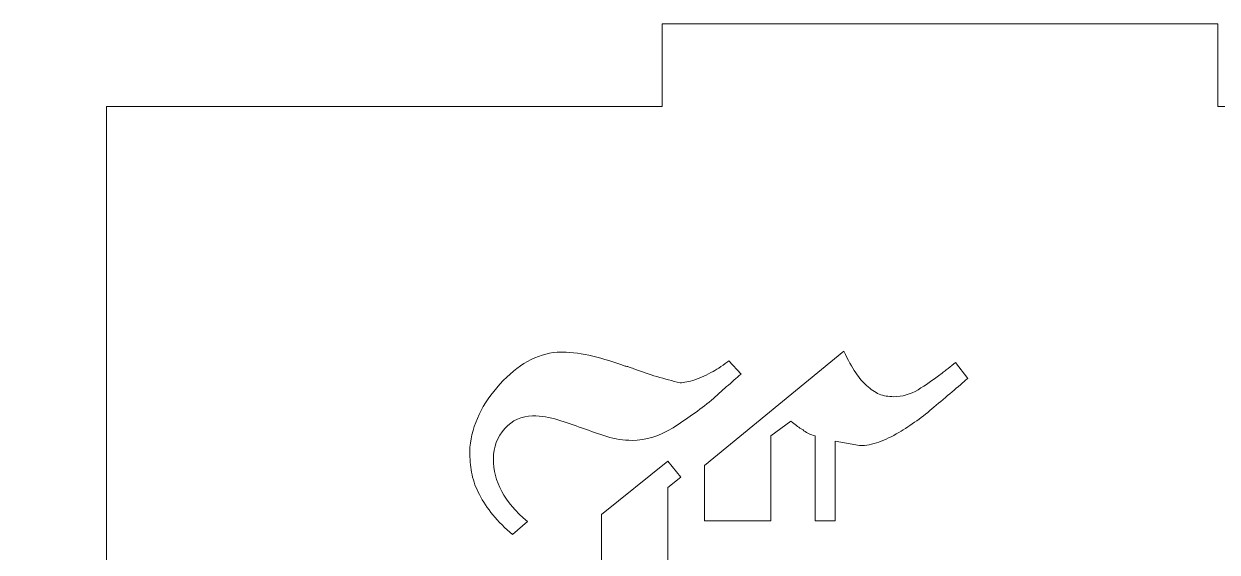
# Model space of a CAD drawing. Header units: millimetres. Extents: x -1983 to 1983, y -412 to 412.
# Drawn here: x -1982.64 to -1939.27, y 64.55 to 83.73 of the extents above; entities that cross this region are included whole.
import ezdxf

# ---------------------------------------------------------------- set-up
doc = ezdxf.new("R2010")
doc.units = ezdxf.units.MM
doc.header["$MEASUREMENT"] = 0
doc.layers.add('Camada 1', color=7, linetype='Continuous')

msp = doc.modelspace()

# ---------------------------------------------------------------- linework, layer by layer
at = {"layer": 'Camada 1', "color": 250, "lineweight": 9}
for points, knots in [([(-1919.0411, -23.2674), (-1919.0411, -23.2674), (-1898.8411, -23.2674), (-1898.8411, -23.2674), (-1898.8411, -23.2674), (-1898.8411, -23.2674), (-1898.8411, -20.2674), (-1898.8411, -20.2674), (-1898.8411, -20.2674), (-1898.8411, -20.2674), (-1878.6411, -20.2674), (-1878.6411, -20.2674), (-1878.6411, -20.2674), (-1878.6411, -20.2674), (-1878.6411, -0.0674), (-1878.6411, -0.0674), (-1878.6411, -0.0674), (-1878.6411, -0.0674), (-1875.6411, -0.0674), (-1875.6411, -0.0674), (-1875.6411, -0.0674), (-1875.6411, -0.0674), (-1875.6411, 20.1326), (-1875.6411, 20.1326), (-1875.6411, 20.1326), (-1875.6411, 20.1326), (-1878.6411, 20.1326), (-1878.6411, 20.1326), (-1878.6411, 20.1326), (-1878.6411, 20.1326), (-1878.6411, 40.3326), (-1878.6411, 40.3326), (-1878.6411, 40.3326), (-1878.6411, 40.3326), (-1875.6411, 40.3326), (-1875.6411, 40.3326), (-1875.6411, 40.3326), (-1875.6411, 40.3326), (-1875.6411, 60.5326), (-1875.6411, 60.5326), (-1875.6411, 60.5326), (-1875.6411, 60.5326), (-1878.6411, 60.5326), (-1878.6411, 60.5326), (-1878.6411, 60.5326), (-1878.6411, 60.5326), (-1878.6411, 80.7326), (-1878.6411, 80.7326), (-1878.6411, 80.7326), (-1878.6411, 80.7326), (-1898.8411, 80.7326), (-1898.8411, 80.7326), (-1898.8411, 80.7326), (-1898.8411, 80.7326), (-1898.8411, 83.7326), (-1898.8411, 83.7326), (-1898.8411, 83.7326), (-1898.8411, 83.7326), (-1919.0411, 83.7326), (-1919.0411, 83.7326), (-1919.0411, 83.7326), (-1919.0411, 83.7326), (-1919.0411, 80.7326), (-1919.0411, 80.7326), (-1919.0411, 80.7326), (-1919.0411, 80.7326), (-1939.2411, 80.7326), (-1939.2411, 80.7326), (-1939.2411, 80.7326), (-1939.2411, 80.7326), (-1939.2411, 83.7326), (-1939.2411, 83.7326), (-1939.2411, 83.7326), (-1939.2411, 83.7326), (-1959.4411, 83.7326), (-1959.4411, 83.7326), (-1959.4411, 83.7326), (-1959.4411, 83.7326), (-1959.4411, 80.7326), (-1959.4411, 80.7326), (-1959.4411, 80.7326), (-1959.4411, 80.7326), (-1979.6411, 80.7326), (-1979.6411, 80.7326), (-1979.6411, 80.7326), (-1979.6411, 80.7326), (-1979.6411, 60.5326), (-1979.6411, 60.5326), (-1979.6411, 60.5326), (-1979.6411, 60.5326), (-1982.6411, 60.5326), (-1982.6411, 60.5326), (-1982.6411, 60.5326), (-1982.6411, 60.5326), (-1982.6411, 40.3326), (-1982.6411, 40.3326), (-1982.6411, 40.3326), (-1982.6411, 40.3326), (-1979.6411, 40.3326), (-1979.6411, 40.3326), (-1979.6411, 40.3326), (-1979.6411, 40.3326), (-1979.6411, 20.1326), (-1979.6411, 20.1326), (-1979.6411, 20.1326), (-1979.6411, 20.1326), (-1982.6411, 20.1326), (-1982.6411, 20.1326), (-1982.6411, 20.1326), (-1982.6411, 20.1326), (-1982.6411, -0.0674), (-1982.6411, -0.0674), (-1982.6411, -0.0674), (-1982.6411, -0.0674), (-1979.6411, -0.0674), (-1979.6411, -0.0674), (-1979.6411, -0.0674), (-1979.6411, -0.0674), (-1979.6411, -20.2674), (-1979.6411, -20.2674), (-1979.6411, -20.2674), (-1979.6411, -20.2674), (-1959.4411, -20.2674), (-1959.4411, -20.2674), (-1959.4411, -20.2674), (-1959.4411, -20.2674), (-1959.4411, -23.2674), (-1959.4411, -23.2674), (-1959.4411, -23.2674), (-1959.4411, -23.2674), (-1939.2411, -23.2674), (-1939.2411, -23.2674), (-1939.2411, -23.2674), (-1939.2411, -23.2674), (-1939.2411, -20.2674), (-1939.2411, -20.2674), (-1939.2411, -20.2674), (-1939.2411, -20.2674), (-1919.0411, -20.2674), (-1919.0411, -20.2674), (-1919.0411, -20.2674), (-1919.0411, -20.2674), (-1919.0411, -23.2674), (-1919.0411, -23.2674)], [0, 0, 0, 0, 0.027027, 0.027027, 0.027027, 0.027027, 0.0540541, 0.0540541, 0.0540541, 0.0540541, 0.0810811, 0.0810811, 0.0810811, 0.0810811, 0.1081081, 0.1081081, 0.1081081, 0.1081081, 0.1351351, 0.1351351, 0.1351351, 0.1351351, 0.1621622, 0.1621622, 0.1621622, 0.1621622, 0.1891892, 0.1891892, 0.1891892, 0.1891892, 0.2162162, 0.2162162, 0.2162162, 0.2162162, 0.2432432, 0.2432432, 0.2432432, 0.2432432, 0.2702703, 0.2702703, 0.2702703, 0.2702703, 0.2972973, 0.2972973, 0.2972973, 0.2972973, 0.3243243, 0.3243243, 0.3243243, 0.3243243, 0.3513514, 0.3513514, 0.3513514, 0.3513514, 0.3783784, 0.3783784, 0.3783784, 0.3783784, 0.4054054, 0.4054054, 0.4054054, 0.4054054, 0.4324324, 0.4324324, 0.4324324, 0.4324324, 0.4594595, 0.4594595, 0.4594595, 0.4594595, 0.4864865, 0.4864865, 0.4864865, 0.4864865, 0.5135135, 0.5135135, 0.5135135, 0.5135135, 0.5405405, 0.5405405, 0.5405405, 0.5405405, 0.5675676, 0.5675676, 0.5675676, 0.5675676, 0.5945946, 0.5945946, 0.5945946, 0.5945946, 0.6216216, 0.6216216, 0.6216216, 0.6216216, 0.6486486, 0.6486486, 0.6486486, 0.6486486, 0.6756757, 0.6756757, 0.6756757, 0.6756757, 0.7027027, 0.7027027, 0.7027027, 0.7027027, 0.7297297, 0.7297297, 0.7297297, 0.7297297, 0.7567568, 0.7567568, 0.7567568, 0.7567568, 0.7837838, 0.7837838, 0.7837838, 0.7837838, 0.8108108, 0.8108108, 0.8108108, 0.8108108, 0.8378378, 0.8378378, 0.8378378, 0.8378378, 0.8648649, 0.8648649, 0.8648649, 0.8648649, 0.8918919, 0.8918919, 0.8918919, 0.8918919, 0.9189189, 0.9189189, 0.9189189, 0.9189189, 0.9459459, 0.9459459, 0.9459459, 0.9459459, 1, 1, 1, 1]), ([(-1964.8755, 65.1867), (-1965.1504, 65.4193), (-1965.3881, 65.657), (-1965.5887, 65.9), (-1965.5887, 65.9), (-1965.7895, 66.143), (-1965.9532, 66.3912), (-1966.0799, 66.6448), (-1966.0799, 66.6448), (-1966.2068, 66.8773), (-1966.2966, 67.115), (-1966.3494, 67.358), (-1966.3494, 67.358), (-1966.4023, 67.6008), (-1966.4287, 67.8492), (-1966.4287, 68.1028), (-1966.4287, 68.1028), (-1966.4287, 68.145), (-1966.4287, 68.1873), (-1966.4287, 68.2296), (-1966.4287, 68.2296), (-1966.4287, 68.2719), (-1966.4287, 68.3141), (-1966.4287, 68.3564), (-1966.4287, 68.3564), (-1966.3441, 69.1805), (-1965.9798, 69.9465), (-1965.3351, 70.6543), (-1965.3351, 70.6543), (-1964.6908, 71.3621), (-1963.9987, 71.7477), (-1963.2591, 71.8112), (-1963.2591, 71.8112), (-1963.2169, 71.8112), (-1963.1799, 71.8112), (-1963.1482, 71.8112), (-1963.1482, 71.8112), (-1963.1165, 71.8112), (-1963.09, 71.8112), (-1963.069, 71.8112), (-1963.069, 71.8112), (-1962.7098, 71.8112), (-1962.34, 71.7636), (-1961.9596, 71.6685), (-1961.9596, 71.6685), (-1961.5792, 71.5734), (-1961.1884, 71.452), (-1960.787, 71.304), (-1960.787, 71.304), (-1960.7446, 71.304), (-1960.6972, 71.2934), (-1960.6443, 71.2723), (-1960.6443, 71.2723), (-1960.5914, 71.2512), (-1960.5334, 71.2302), (-1960.47, 71.2089), (-1960.47, 71.2089), (-1960.1952, 71.1033), (-1959.9152, 71.0082), (-1959.63, 70.9237), (-1959.63, 70.9237), (-1959.3448, 70.8391), (-1959.0648, 70.7651), (-1958.7901, 70.7018), (-1958.7901, 70.7018), (-1958.6421, 70.7018), (-1958.4626, 70.7387), (-1958.2513, 70.8127), (-1958.2513, 70.8127), (-1958.0399, 70.8867), (-1957.8181, 70.9871), (-1957.5857, 71.1139), (-1957.5857, 71.1139), (-1957.5011, 71.1562), (-1957.4061, 71.2143), (-1957.3005, 71.2881), (-1957.3005, 71.2881), (-1957.1947, 71.3621), (-1957.0997, 71.4308), (-1957.0151, 71.4941), (-1957.0151, 71.4941), (-1957.0151, 71.4941), (-1956.5714, 71.0187), (-1956.5714, 71.0187), (-1956.5714, 71.0187), (-1956.7405, 70.8709), (-1956.9148, 70.7177), (-1957.0945, 70.5591), (-1957.0945, 70.5591), (-1957.2741, 70.4008), (-1957.4589, 70.2369), (-1957.6491, 70.0679), (-1957.6491, 70.0679), (-1958.0929, 69.7087), (-1958.5577, 69.3759), (-1959.0436, 69.0695), (-1959.0436, 69.0695), (-1959.5297, 68.7631), (-1960.0262, 68.6099), (-1960.5334, 68.6099), (-1960.5334, 68.6099), (-1960.8503, 68.6099), (-1961.1566, 68.6575), (-1961.4526, 68.7525), (-1961.4526, 68.7525), (-1961.7483, 68.8477), (-1962.0442, 68.948), (-1962.34, 69.0537), (-1962.34, 69.0537), (-1962.6359, 69.1593), (-1962.9317, 69.2596), (-1963.2275, 69.3549), (-1963.2275, 69.3549), (-1963.5233, 69.4498), (-1963.8296, 69.4974), (-1964.1467, 69.4974), (-1964.1467, 69.4974), (-1964.5481, 69.4974), (-1964.8862, 69.3442), (-1965.1609, 69.0378), (-1965.1609, 69.0378), (-1965.4356, 68.7315), (-1965.5729, 68.3669), (-1965.5729, 67.9443), (-1965.5729, 67.9443), (-1965.5729, 67.5218), (-1965.4725, 67.1256), (-1965.2718, 66.7558), (-1965.2718, 66.7558), (-1965.0711, 66.386), (-1964.7593, 66.0214), (-1964.3369, 65.6624), (-1964.3369, 65.6624), (-1964.3369, 65.6624), (-1964.8755, 65.1867), (-1964.8755, 65.1867)], [0, 0, 0, 0, 0.0285714, 0.0285714, 0.0285714, 0.0285714, 0.0571429, 0.0571429, 0.0571429, 0.0571429, 0.0857143, 0.0857143, 0.0857143, 0.0857143, 0.1142857, 0.1142857, 0.1142857, 0.1142857, 0.1428571, 0.1428571, 0.1428571, 0.1428571, 0.1714286, 0.1714286, 0.1714286, 0.1714286, 0.2, 0.2, 0.2, 0.2, 0.2285714, 0.2285714, 0.2285714, 0.2285714, 0.2571429, 0.2571429, 0.2571429, 0.2571429, 0.2857143, 0.2857143, 0.2857143, 0.2857143, 0.3142857, 0.3142857, 0.3142857, 0.3142857, 0.3428571, 0.3428571, 0.3428571, 0.3428571, 0.3714286, 0.3714286, 0.3714286, 0.3714286, 0.4, 0.4, 0.4, 0.4, 0.4285714, 0.4285714, 0.4285714, 0.4285714, 0.4571429, 0.4571429, 0.4571429, 0.4571429, 0.4857143, 0.4857143, 0.4857143, 0.4857143, 0.5142857, 0.5142857, 0.5142857, 0.5142857, 0.5428571, 0.5428571, 0.5428571, 0.5428571, 0.5714286, 0.5714286, 0.5714286, 0.5714286, 0.6, 0.6, 0.6, 0.6, 0.6285714, 0.6285714, 0.6285714, 0.6285714, 0.6571429, 0.6571429, 0.6571429, 0.6571429, 0.6857143, 0.6857143, 0.6857143, 0.6857143, 0.7142857, 0.7142857, 0.7142857, 0.7142857, 0.7428571, 0.7428571, 0.7428571, 0.7428571, 0.7714286, 0.7714286, 0.7714286, 0.7714286, 0.8, 0.8, 0.8, 0.8, 0.8285714, 0.8285714, 0.8285714, 0.8285714, 0.8571429, 0.8571429, 0.8571429, 0.8571429, 0.8857143, 0.8857143, 0.8857143, 0.8857143, 0.9142857, 0.9142857, 0.9142857, 0.9142857, 0.9428571, 0.9428571, 0.9428571, 0.9428571, 1, 1, 1, 1]), ([(-1957.9027, 65.6834), (-1957.9027, 65.6834), (-1957.9027, 67.6909), (-1957.9027, 67.6909), (-1957.9027, 67.6909), (-1957.9027, 67.6909), (-1952.8314, 71.8428), (-1952.8314, 71.8428), (-1952.8314, 71.8428), (-1952.6836, 71.526), (-1952.5409, 71.2671), (-1952.4036, 71.0663), (-1952.4036, 71.0663), (-1952.2662, 70.8656), (-1952.1342, 70.7124), (-1952.0073, 70.6067), (-1952.0073, 70.6067), (-1951.8594, 70.4587), (-1951.7062, 70.3531), (-1951.5477, 70.2897), (-1951.5477, 70.2897), (-1951.3893, 70.2265), (-1951.215, 70.1947), (-1951.0248, 70.1947), (-1951.0248, 70.1947), (-1950.7077, 70.1947), (-1950.4119, 70.2791), (-1950.1373, 70.4483), (-1950.1373, 70.4483), (-1949.8626, 70.6173), (-1949.5984, 70.7969), (-1949.3449, 70.9871), (-1949.3449, 70.9871), (-1949.2392, 71.0716), (-1949.1388, 71.1508), (-1949.0438, 71.2247), (-1949.0438, 71.2247), (-1948.9487, 71.2987), (-1948.8588, 71.3674), (-1948.7745, 71.4308), (-1948.7745, 71.4308), (-1948.7745, 71.4308), (-1948.3307, 70.8604), (-1948.3307, 70.8604), (-1948.3307, 70.8604), (-1948.4996, 70.7124), (-1948.6898, 70.5486), (-1948.9012, 70.369), (-1948.9012, 70.369), (-1949.1125, 70.1895), (-1949.3343, 70.0045), (-1949.5667, 69.8143), (-1949.5667, 69.8143), (-1949.7569, 69.6454), (-1949.9629, 69.4815), (-1950.1849, 69.3231), (-1950.1849, 69.3231), (-1950.4067, 69.1646), (-1950.6233, 69.0219), (-1950.8345, 68.8953), (-1950.8345, 68.8953), (-1951.0881, 68.7473), (-1951.3311, 68.6311), (-1951.5635, 68.5465), (-1951.5635, 68.5465), (-1951.796, 68.4621), (-1952.0286, 68.4197), (-1952.2608, 68.4197), (-1952.2608, 68.4197), (-1952.2608, 68.4197), (-1953.1484, 68.5782), (-1953.1484, 68.5782), (-1953.1484, 68.5782), (-1953.1484, 68.5782), (-1953.1484, 65.6834), (-1953.1484, 65.6834), (-1953.1484, 65.6834), (-1953.1484, 65.6834), (-1953.8773, 65.6834), (-1953.8773, 65.6834), (-1953.8773, 65.6834), (-1953.8773, 65.6834), (-1953.8773, 68.7684), (-1953.8773, 68.7684), (-1953.8773, 68.7684), (-1953.9618, 68.7895), (-1954.0358, 68.816), (-1954.0992, 68.8477), (-1954.0992, 68.8477), (-1954.1626, 68.8793), (-1954.226, 68.9163), (-1954.2894, 68.9586), (-1954.2894, 68.9586), (-1954.3105, 68.9797), (-1954.3264, 68.9955), (-1954.3368, 69.0061), (-1954.3368, 69.0061), (-1954.3474, 69.0167), (-1954.3634, 69.0219), (-1954.3845, 69.0219), (-1954.3845, 69.0219), (-1954.4478, 69.0642), (-1954.506, 69.1065), (-1954.5588, 69.1487), (-1954.5588, 69.1487), (-1954.6116, 69.1911), (-1954.6803, 69.2438), (-1954.7648, 69.3072), (-1954.7648, 69.3072), (-1954.7648, 69.3072), (-1955.4939, 68.7684), (-1955.4939, 68.7684), (-1955.4939, 68.7684), (-1955.4939, 68.7684), (-1955.4939, 65.6834), (-1955.4939, 65.6834), (-1955.4939, 65.6834), (-1955.4939, 65.6834), (-1957.9027, 65.6834), (-1957.9027, 65.6834)], [0, 0, 0, 0, 0.0322581, 0.0322581, 0.0322581, 0.0322581, 0.0645161, 0.0645161, 0.0645161, 0.0645161, 0.0967742, 0.0967742, 0.0967742, 0.0967742, 0.1290323, 0.1290323, 0.1290323, 0.1290323, 0.1612903, 0.1612903, 0.1612903, 0.1612903, 0.1935484, 0.1935484, 0.1935484, 0.1935484, 0.2258065, 0.2258065, 0.2258065, 0.2258065, 0.2580645, 0.2580645, 0.2580645, 0.2580645, 0.2903226, 0.2903226, 0.2903226, 0.2903226, 0.3225806, 0.3225806, 0.3225806, 0.3225806, 0.3548387, 0.3548387, 0.3548387, 0.3548387, 0.3870968, 0.3870968, 0.3870968, 0.3870968, 0.4193548, 0.4193548, 0.4193548, 0.4193548, 0.4516129, 0.4516129, 0.4516129, 0.4516129, 0.483871, 0.483871, 0.483871, 0.483871, 0.516129, 0.516129, 0.516129, 0.516129, 0.5483871, 0.5483871, 0.5483871, 0.5483871, 0.5806452, 0.5806452, 0.5806452, 0.5806452, 0.6129032, 0.6129032, 0.6129032, 0.6129032, 0.6451613, 0.6451613, 0.6451613, 0.6451613, 0.6774194, 0.6774194, 0.6774194, 0.6774194, 0.7096774, 0.7096774, 0.7096774, 0.7096774, 0.7419355, 0.7419355, 0.7419355, 0.7419355, 0.7741935, 0.7741935, 0.7741935, 0.7741935, 0.8064516, 0.8064516, 0.8064516, 0.8064516, 0.8387097, 0.8387097, 0.8387097, 0.8387097, 0.8709677, 0.8709677, 0.8709677, 0.8709677, 0.9032258, 0.9032258, 0.9032258, 0.9032258, 0.9354839, 0.9354839, 0.9354839, 0.9354839, 1, 1, 1, 1]), ([(-1962.0865, 54.8225), (-1962.0865, 54.8225), (-1961.6427, 55.1711), (-1961.6427, 55.1711), (-1961.6427, 55.1711), (-1961.6427, 55.1711), (-1961.6427, 60.1472), (-1961.6427, 60.1472), (-1961.6427, 60.1472), (-1961.706, 60.1896), (-1961.7642, 60.2265), (-1961.8171, 60.2583), (-1961.8171, 60.2583), (-1961.8698, 60.2899), (-1961.9279, 60.3163), (-1961.9912, 60.3374), (-1961.9912, 60.3374), (-1962.0547, 60.3586), (-1962.1128, 60.3744), (-1962.1656, 60.385), (-1962.1656, 60.385), (-1962.2185, 60.3956), (-1962.2767, 60.4008), (-1962.34, 60.4008), (-1962.34, 60.4008), (-1962.6781, 60.4008), (-1962.9739, 60.2635), (-1963.2275, 59.9888), (-1963.2275, 59.9888), (-1963.4811, 59.7142), (-1963.6077, 59.376), (-1963.6077, 58.9746), (-1963.6077, 58.9746), (-1963.6077, 58.9322), (-1963.6077, 58.89), (-1963.6077, 58.8477), (-1963.6077, 58.8477), (-1963.6077, 58.8056), (-1963.5973, 58.7632), (-1963.5761, 58.721), (-1963.5761, 58.721), (-1963.5761, 58.6576), (-1963.5602, 58.5836), (-1963.5286, 58.4992), (-1963.5286, 58.4992), (-1963.4969, 58.4146), (-1963.4598, 58.3196), (-1963.4177, 58.214), (-1963.4177, 58.214), (-1963.4177, 58.214), (-1964.2101, 57.9285), (-1964.2101, 57.9285), (-1964.2101, 57.9285), (-1964.2945, 58.2034), (-1964.3632, 58.4463), (-1964.4161, 58.6576), (-1964.4161, 58.6576), (-1964.4689, 58.869), (-1964.4953, 59.0696), (-1964.4953, 59.2598), (-1964.4953, 59.2598), (-1964.5165, 59.3444), (-1964.527, 59.4289), (-1964.527, 59.5134), (-1964.527, 59.5134), (-1964.527, 59.5978), (-1964.527, 59.6824), (-1964.527, 59.7669), (-1964.527, 59.7669), (-1964.527, 60.7179), (-1964.2575, 61.3993), (-1963.7187, 61.8112), (-1963.7187, 61.8112), (-1963.1799, 62.2233), (-1962.4879, 62.4505), (-1961.6427, 62.4928), (-1961.6427, 62.4928), (-1961.6427, 62.4928), (-1961.6427, 65.9158), (-1961.6427, 65.9158), (-1961.6427, 65.9158), (-1961.6427, 65.9158), (-1959.2338, 67.8492), (-1959.2338, 67.8492), (-1959.2338, 67.8492), (-1959.2338, 67.8492), (-1958.7584, 67.2788), (-1958.7584, 67.2788), (-1958.7584, 67.2788), (-1958.7584, 67.2788), (-1959.2338, 66.8984), (-1959.2338, 66.8984), (-1959.2338, 66.8984), (-1959.2338, 66.8984), (-1959.2338, 57.4788), (-1959.2338, 57.4788), (-1959.2338, 57.4788), (-1959.2338, 57.4788), (-1959.2345, 57.4788), (-1959.2345, 57.4788), (-1959.2345, 57.4788), (-1959.2345, 57.4788), (-1959.2345, 56.2706), (-1959.2345, 56.2706), (-1959.2345, 56.2706), (-1959.2345, 56.2706), (-1959.2338, 56.2706), (-1959.2338, 56.2706), (-1959.2338, 56.2706), (-1959.2338, 56.2706), (-1959.2338, 56.1854), (-1959.2338, 56.1854), (-1959.2338, 56.1854), (-1959.2338, 56.1854), (-1961.6427, 54.2203), (-1961.6427, 54.2203), (-1961.6427, 54.2203), (-1961.6427, 54.2203), (-1962.0865, 54.8225), (-1962.0865, 54.8225)], [0, 0, 0, 0, 0.0322581, 0.0322581, 0.0322581, 0.0322581, 0.0645161, 0.0645161, 0.0645161, 0.0645161, 0.0967742, 0.0967742, 0.0967742, 0.0967742, 0.1290323, 0.1290323, 0.1290323, 0.1290323, 0.1612903, 0.1612903, 0.1612903, 0.1612903, 0.1935484, 0.1935484, 0.1935484, 0.1935484, 0.2258065, 0.2258065, 0.2258065, 0.2258065, 0.2580645, 0.2580645, 0.2580645, 0.2580645, 0.2903226, 0.2903226, 0.2903226, 0.2903226, 0.3225806, 0.3225806, 0.3225806, 0.3225806, 0.3548387, 0.3548387, 0.3548387, 0.3548387, 0.3870968, 0.3870968, 0.3870968, 0.3870968, 0.4193548, 0.4193548, 0.4193548, 0.4193548, 0.4516129, 0.4516129, 0.4516129, 0.4516129, 0.483871, 0.483871, 0.483871, 0.483871, 0.516129, 0.516129, 0.516129, 0.516129, 0.5483871, 0.5483871, 0.5483871, 0.5483871, 0.5806452, 0.5806452, 0.5806452, 0.5806452, 0.6129032, 0.6129032, 0.6129032, 0.6129032, 0.6451613, 0.6451613, 0.6451613, 0.6451613, 0.6774194, 0.6774194, 0.6774194, 0.6774194, 0.7096774, 0.7096774, 0.7096774, 0.7096774, 0.7419355, 0.7419355, 0.7419355, 0.7419355, 0.7741935, 0.7741935, 0.7741935, 0.7741935, 0.8064516, 0.8064516, 0.8064516, 0.8064516, 0.8387097, 0.8387097, 0.8387097, 0.8387097, 0.8709677, 0.8709677, 0.8709677, 0.8709677, 0.9032258, 0.9032258, 0.9032258, 0.9032258, 0.9354839, 0.9354839, 0.9354839, 0.9354839, 1, 1, 1, 1])]:
    msp.add_open_spline(points, degree=3, knots=knots, dxfattribs=at)

doc.saveas('drawing.dxf')
